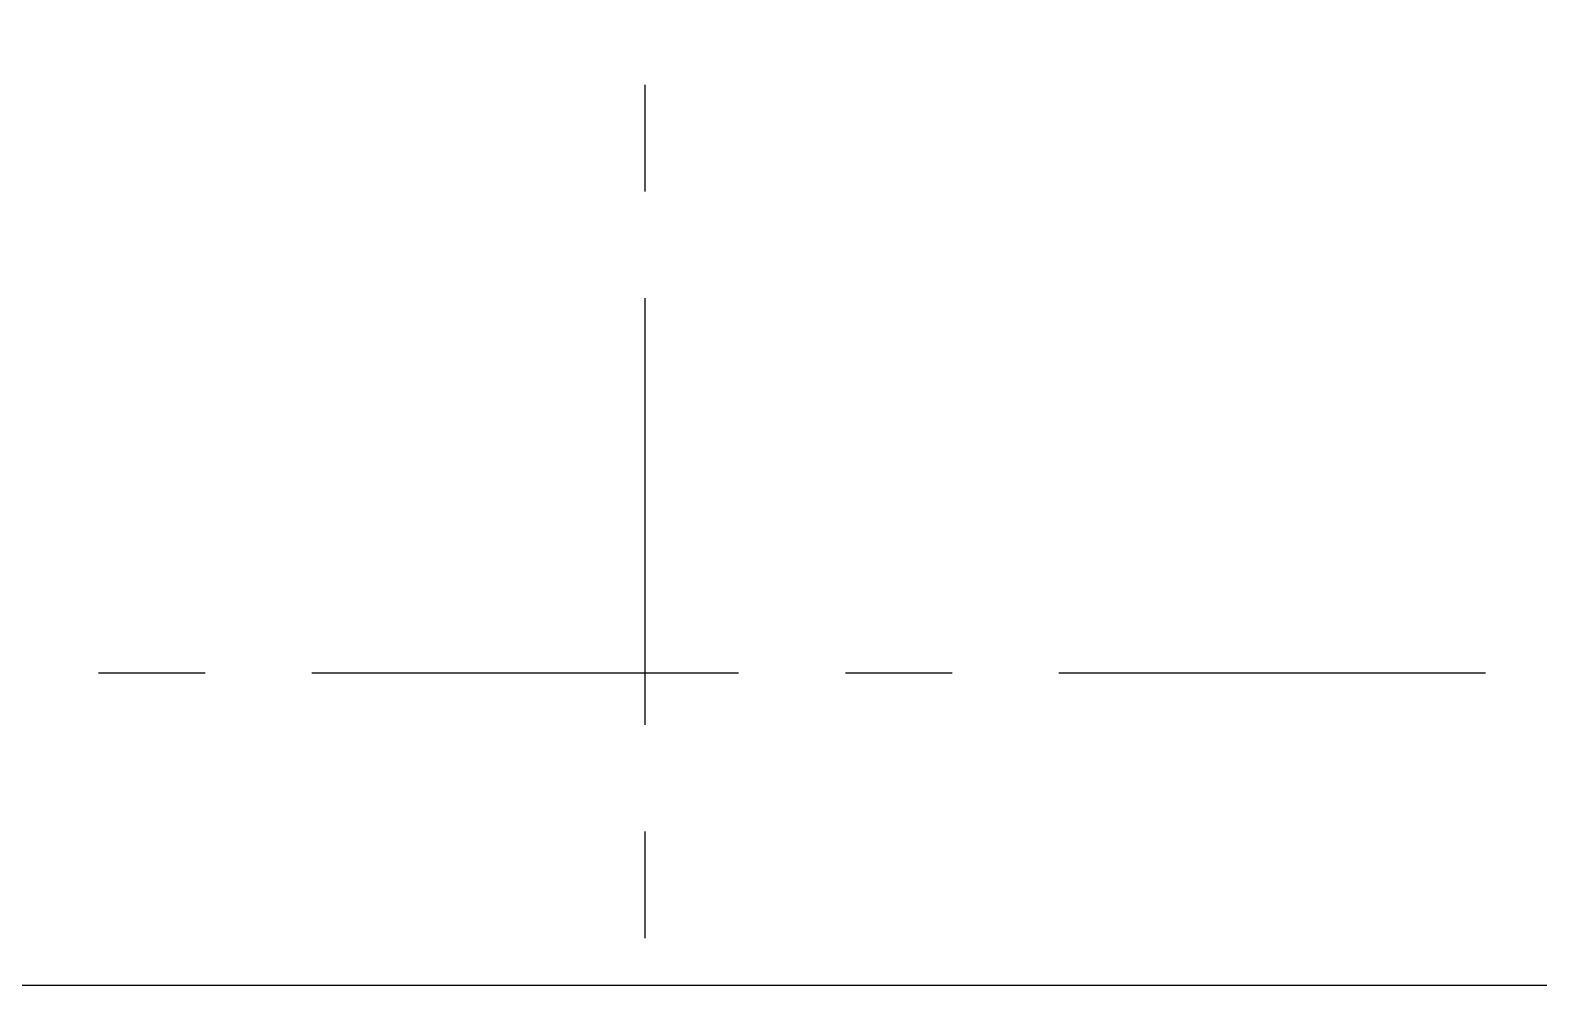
# Model space of a CAD drawing. Header units: millimetres. Extents: x 2519235 to 7246330, y 25937 to 201821.
# Drawn here: x 2745944 to 2750363, y 71231 to 74036 of the extents above; entities that cross this region are included whole.
import ezdxf
from ezdxf.enums import TextEntityAlignment as Align

# ---------------------------------------------------------------- set-up
doc = ezdxf.new("R2010")
doc.units = ezdxf.units.MM
doc.linetypes.add('TA_GL_005.00000', pattern=[13.75, 5, -1.25, 1.25, -1.25, 5])
for name, color, linetype in [('000 - 0_SYM_DWG_GRID-BUBBLE_MAIN_COLOR_1', 7, 'Continuous'), ('000 - 0_SYM_DWG_GRIDLINE_MAIN_COLOR_251', 7, 'Continuous'), ('Xref-PLAN-106.940$0$_Beam', 7, 'Continuous')]:
    doc.layers.add(name, color=color, linetype=linetype)
doc.styles.add('Arial', font='arial.ttf', dxfattribs={"height": 300})
doc.styles.add('TA', font='', dxfattribs={"height": 4.5})
doc.styles.get('TA').set_extended_font_data('Cordia New')

# ---------------------------------------------------------------- blocks, each defined once
blk = doc.blocks.new('*U1935')
at = {"layer": '000 - 0_SYM_DWG_GRIDLINE_MAIN_COLOR_251', "color": 7, "linetype": 'ByBlock', "ltscale": 5}
blk.add_line((20, 0), (-357, 0), dxfattribs=at)
at = {"color": 7, "style": 'TA', "flags": 1}
blk.add_attdef('LOCATION', (6, -6), '', height=4.5, rotation=270, dxfattribs=at)
at = {"layer": '000 - 0_SYM_DWG_GRID-BUBBLE_MAIN_COLOR_1', "color": 7, "style": 'Arial'}
blk.add_attdef('GRID-HEAD', text='', height=4, rotation=270, dxfattribs=at).set_placement((54, 0), align=Align.MIDDLE_CENTER)
blk = doc.blocks.new('*U1095')
at = {"layer": '000 - 0_SYM_DWG_GRIDLINE_MAIN_COLOR_251', "color": 7, "linetype": 'ByBlock', "ltscale": 5}
blk.add_line((2, 0), (-866, 0), dxfattribs=at)
at = {"color": 7, "style": 'TA', "flags": 1}
blk.add_attdef('LOCATION', (6, -6), '', height=4.5, rotation=270, dxfattribs=at)
at = {"layer": '000 - 0_SYM_DWG_GRID-BUBBLE_MAIN_COLOR_1', "color": 7, "style": 'Arial'}
blk.add_attdef('GRID-HEAD', text='', height=4, rotation=180, dxfattribs=at).set_placement((22, 0), align=Align.MIDDLE_CENTER)
blk = doc.blocks.new('W-1-PP17-ENT1_REV02_20260415-161303_PP17_ENT1_MAIN_DIMS_PL')
at = {"layer": '000 - 0_SYM_DWG_GRIDLINE_MAIN_COLOR_251', "color": 7, "linetype": 'TA_GL_005.00000'}
for name, p, xscale, yscale, zscale, rotation in [('*U1935', (13200, 0), 50.00000000000004, 50.00000000000004, 50.00000000000004, 90), ('*U1095', (-18300, -15410), 50, 50, 50, 180)]:
    blk.add_blockref(name, p, dxfattribs=dict(at, xscale=xscale, yscale=yscale, zscale=zscale, rotation=rotation))
blk = doc.blocks.new('Xref-PLAN-106.940')
at = {"layer": 'Xref-PLAN-106.940$0$_Beam', "color": 7}
for p, q in [((146419.2, 6933.4), (152919.2, 6933.4)), ((146419.2, 6633.4), (152919.2, 6633.4))]:
    blk.add_line(p, q, dxfattribs=at)
blk = doc.blocks.new('W-1-PP17-ENT1_REV03_20260817-115107_UPPER_ROOF_EXPL')
at = {"color": 7}
for name, p in [('W-1-PP17-ENT1_REV02_20260415-161303_PP17_ENT1_MAIN_DIMS_PL', (0, 0)), ('Xref-PLAN-106.940', (-135619.3, -23258.4))]:
    blk.add_blockref(name, p, dxfattribs=at)

msp = doc.modelspace()

# ---------------------------------------------------------------- block references
at = {"color": 7}
msp.add_blockref('W-1-PP17-ENT1_REV03_20260817-115107_UPPER_ROOF_EXPL', (2734544.161, 87563.69), dxfattribs=at)

doc.saveas('drawing.dxf')
